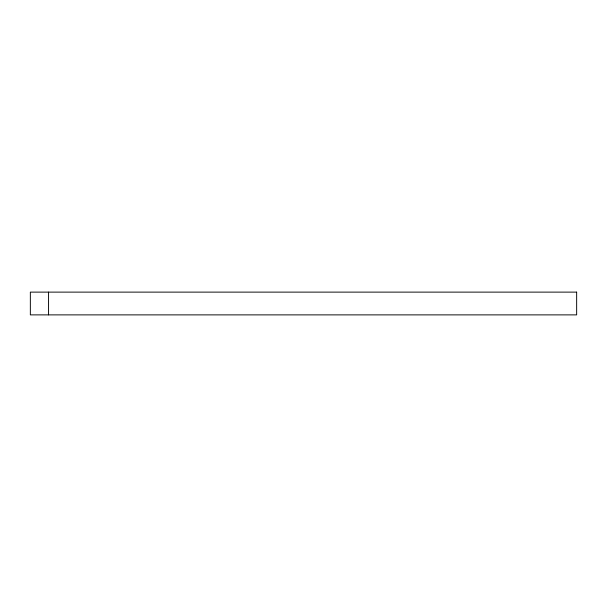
<?xml version="1.0" encoding="UTF-8"?>
<svg xmlns="http://www.w3.org/2000/svg" width="607" height="607" viewBox="0 0 607 607"><rect width="100%" height="100%" fill="white"/><g stroke="black" fill="none" stroke-linecap="round" stroke-linejoin="round"><path stroke-width="0.91" d="M48.56 292.119L48.56 314.881M576.65 292.119L30.35 292.119L30.35 314.881L576.65 314.881L576.65 292.119"/></g></svg>
